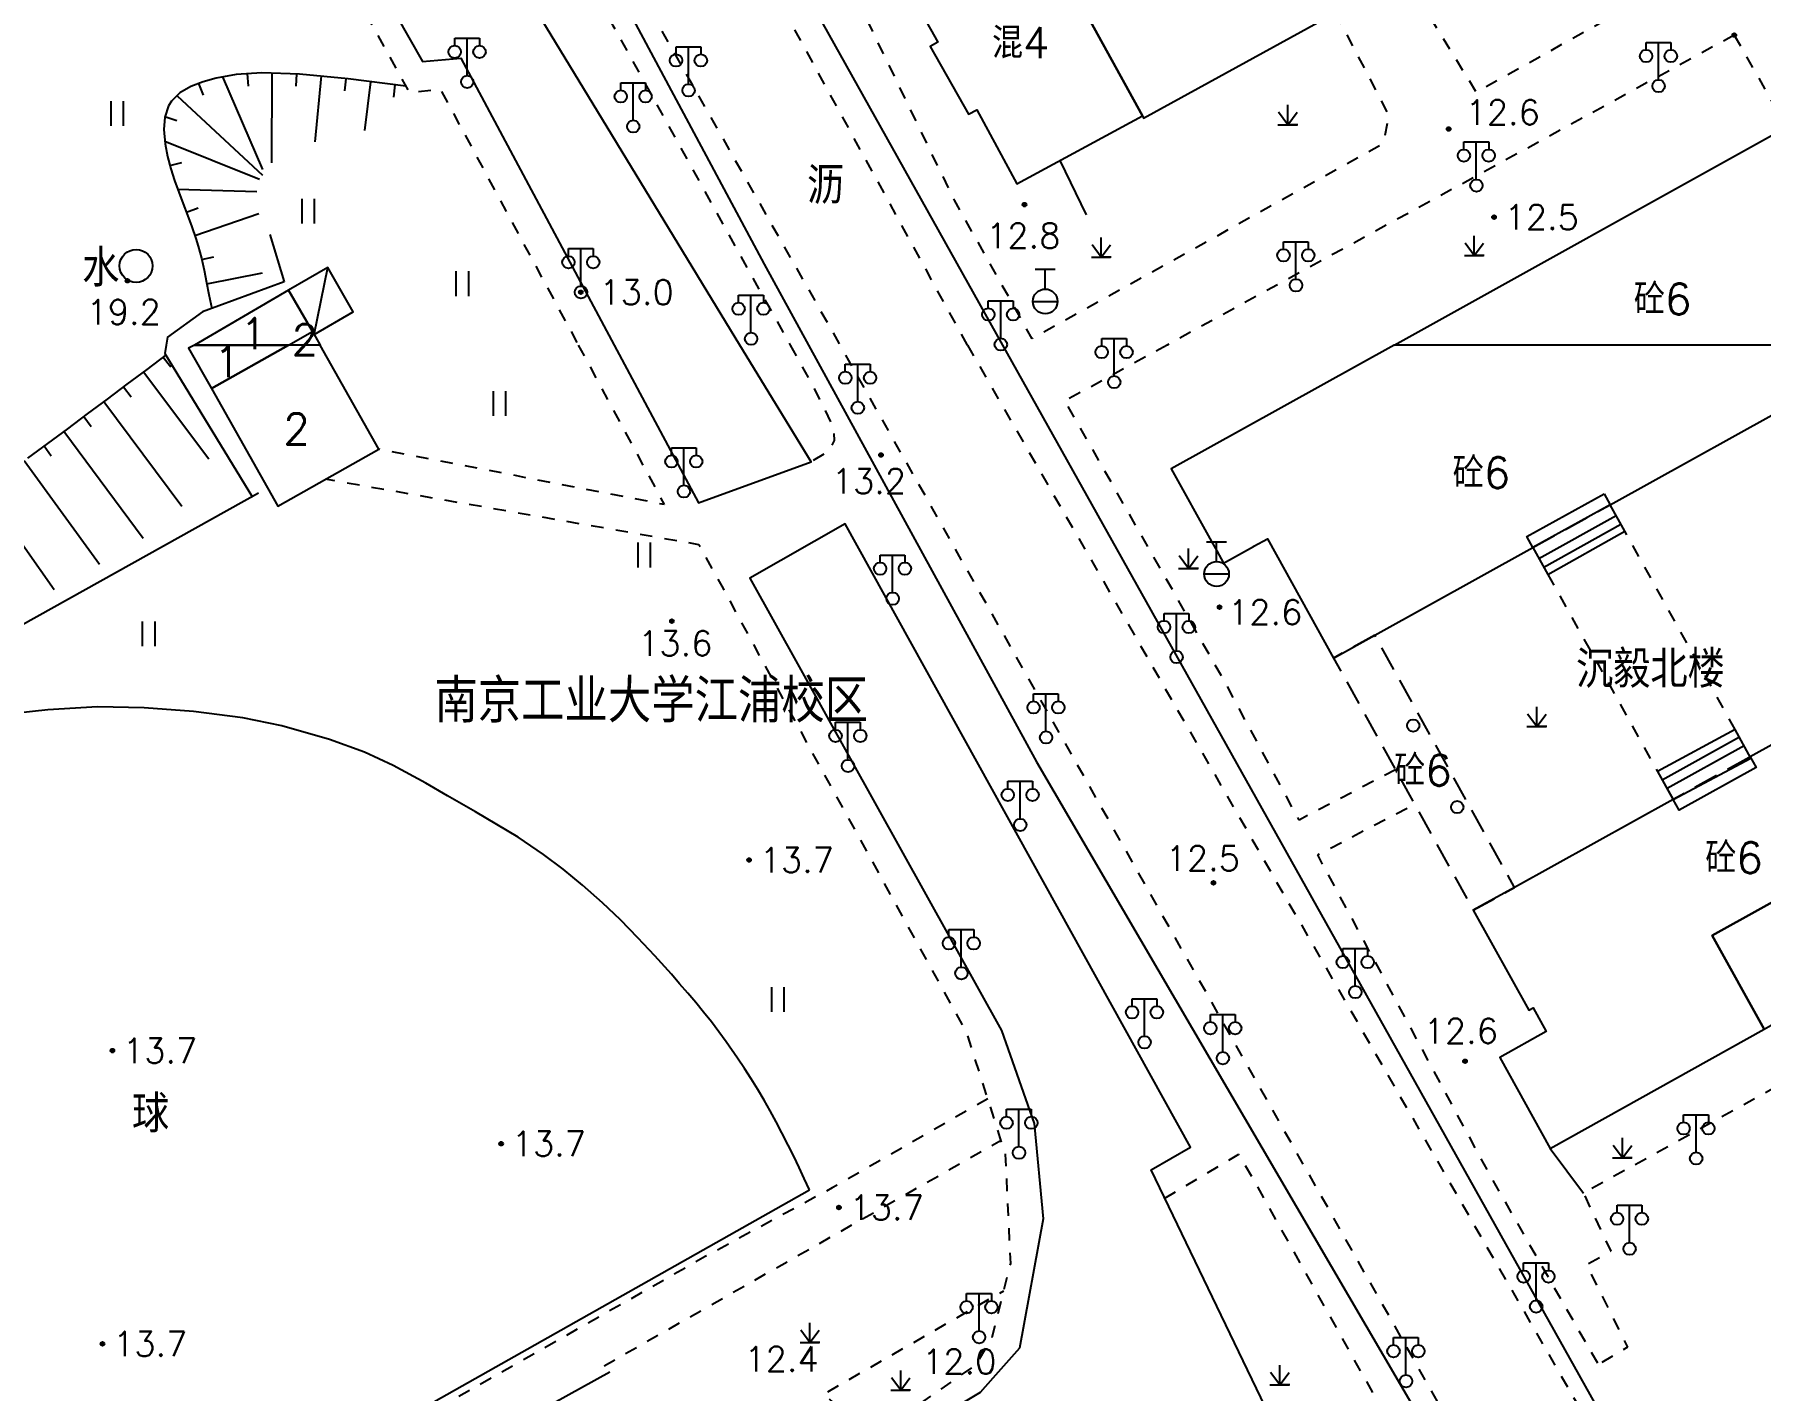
# Model space of a CAD drawing. Extents: x 115374 to 116875, y 149866 to 152432.
# Drawn here: x 116151 to 116290.3, y 150415.6 to 150525.1 of the extents above; entities that cross this region are included whole.
import ezdxf
from ezdxf.enums import TextEntityAlignment as Align

# ---------------------------------------------------------------- set-up
doc = ezdxf.new("R2010")
doc.units = 0
doc.header["$MEASUREMENT"] = 0
doc.header["$PDMODE"] = 32
doc.header["$PDSIZE"] = 0.3
doc.linetypes.add('X5', pattern=[3, 2, -1])
doc.linetypes.add('X6', pattern=[2, 1, -1])
doc.layers.get('0').update_dxf_attribs({"linetype": 'CONTINUOUS'})
for name, color, linetype in [('BOUND', 7, 'CONTINUOUS'), ('DLDW', 14, 'CONTINUOUS'), ('DLSS', 5, 'CONTINUOUS'), ('DMTZ', 5, 'CONTINUOUS'), ('GCD', 1, 'CONTINUOUS'), ('GXYZ', 2, 'CONTINUOUS'), ('JMD', 6, 'CONTINUOUS'), ('YZH', 2, 'CONTINUOUS'), ('ZBTZ', 5, 'CONTINUOUS')]:
    doc.layers.add(name, color=color, linetype=linetype)
doc.styles.add('HZ', font='rs.shx', dxfattribs={"bigfont": 'hztxt.shx'})
doc.linetypes.add('X19', pattern='A,4.5,[145,symbolx.shx,S=1,R=0,X=0,Y=1],4.5,-0.5,[146,symbolx.shx,S=1,R=0,X=0,Y=0],-0.5', length=10)
doc.linetypes.add('X35', pattern='A,2,[4,symbolt.shx,S=1,R=0,X=0,Y=0],2,[28,symbolt.shx,S=1,R=0,X=0,Y=0],1e-11', length=4)
doc.linetypes.add('X4', pattern='A,0,-1e-09,[149,symbolx.shx,S=0.15,R=0,X=0,Y=0],-1.6', length=1.6)
doc.linetypes.add('X49', pattern='A,0,[5,symbolt.shx,S=1,R=0,X=0,Y=0],-10', length=10)

# ---------------------------------------------------------------- blocks, each defined once
blk = doc.blocks.new('GC121')
for p, q in [((-0.5, -0.64), (-0.5, 1.36)), ((-0.5, -0.64), (-0.5, 0.86)), ((0.5, -0.64), (0.5, 1.36))]:
    blk.add_line(p, q)
blk = doc.blocks.new('GC097')
for p, q in [((-1, 2.92), (-1, 3.52)), ((-1, 3.52), (1, 3.52)), ((0, 0.52), (0, 3.52)), ((1, 3.52), (1, 2.92))]:
    blk.add_line(p, q)
for centre in [(-1, 2.42), (1, 2.42), (0.01, 0)]:
    blk.add_circle(centre, 0.5)
blk = doc.blocks.new('GC124')
for p, q in [((0, -0.8), (-0.75, 0.2)), ((0, -0.8), (0, 0.8)), ((0, -0.8), (0.75, 0.2)), ((-0.8, -0.8), (0.75, -0.8)), ((0.8, -0.8), (0, -0.8))]:
    blk.add_line(p, q)
blk = doc.blocks.new('GC133')
for p, q in [((-0.81, 2.59), (0.79, 2.59)), ((-0.01, 0.99), (-0.01, 2.59)), ((-1.01, -0.01), (0.99, -0.01))]:
    blk.add_line(p, q)
blk.add_circle((-0.01, -0.01), 1)
blk = doc.blocks.new('GC276')
at = {"linetype": 'Continuous'}
blk.add_circle((0, 0), 0.5, dxfattribs=at)

msp = doc.modelspace()

# ---------------------------------------------------------------- linework, layer by layer
at = {"layer": 'BOUND', "linetype": 'Continuous', "flags": 128}
for points in [[(116271.89, 150483.66), (116273.09, 150481.5), (116279.3, 150484.99), (116278.12, 150487.12)], [(116281.95, 150465.59), (116283.21, 150463.33), (116289.48, 150466.68), (116288.21, 150468.97)]]:
    msp.add_lwpolyline(points, close=True, dxfattribs=at)
at = {"layer": 'DLDW', "linetype": 'Continuous'}
msp.add_circle((116159.17, 150506.38), 1.33, dxfattribs=at)
at = {"layer": 'DLSS', "linetype": 'X6', "flags": 128}
for points in [[(116226.25, 150500), (116212.59, 150524.96), (116196.29, 150556.44), (116180.33, 150585.12), (116180.49, 150586.15), (116180.94, 150586.9), (116182.58, 150587.92), (116233.09, 150616.14), (116237.36, 150618.52), (116241.42, 150620.43), (116246.16, 150622.31), (116252.39, 150624.73), (116261.9, 150628.26), (116263.96, 150628.29), (116266.41, 150624.42), (116280.7, 150585.19), (116299.38, 150541.67), (116299.27, 150539.99), (116298.18, 150538.59), (116297.67, 150537.53), (116290.83, 150533.42)], [(116004.62, 150500), (116005.15, 150500.85), (116005.93, 150502.1), (116006.51, 150502.91), (116007.13, 150503.69), (116008.49, 150505.17), (116009.94, 150506.57), (116011.2, 150507.67), (116012.75, 150508.95), (116014.33, 150510.19), (116015.93, 150511.39), (116017.54, 150512.57), (116019.16, 150513.73), (116020.68, 150514.81), (116022.32, 150515.97), (116023.95, 150517.12), (116025.6, 150518.26), (116027.26, 150519.38), (116028.83, 150520.41), (116030.52, 150521.48), (116032.23, 150522.52), (116033.95, 150523.54), (116035.68, 150524.54), (116038.29, 150526.02), (116040.92, 150527.47), (116043.41, 150528.83), (116046.06, 150530.24), (116048.72, 150531.64), (116051.38, 150533.01), (116054.06, 150534.37), (116056.75, 150535.7), (116059.45, 150537), (116062.4, 150538.35), (116065.15, 150539.55), (116067.91, 150540.73), (116070.68, 150541.88), (116073.46, 150543.01), (116076.25, 150544.12), (116079.38, 150545.35), (116082.18, 150546.44), (116084.98, 150547.51), (116087.78, 150548.59), (116090.58, 150549.66), (116093.38, 150550.73), (116095.68, 150551.62), (116098.47, 150552.71), (116101.26, 150553.81), (116104.05, 150554.91), (116106.84, 150556.01), (116109.63, 150557.11), (116112.43, 150558.21), (116115.22, 150559.3), (116117.78, 150560.29), (116120.58, 150561.36), (116123.39, 150562.43), (116126.19, 150563.49), (116129, 150564.55), (116131.8, 150565.61), (116134.61, 150566.68), (116137.41, 150567.75), (116140.21, 150568.84), (116143.03, 150569.95), (116145.83, 150571.05), (116148.62, 150572.12), (116151.44, 150573.16), (116154.28, 150574.13), (116157.9, 150575.21), (116161.82, 150576.09), (116164.79, 150576.53), (116167.14, 150576.69), (116168.13, 150576.7), (116170.13, 150576.57), (116171.16, 150576.41), (116173.96, 150575.4), (116178.81, 150565.43), (116215.98, 150500)], [(116033.19, 150509.14), (116027.79, 150515.95), (116029.93, 150517.31), (116031.64, 150518.36), (116033.35, 150519.4), (116035.07, 150520.43), (116036.79, 150521.46), (116038.8, 150522.66), (116040.52, 150523.69), (116042.23, 150524.72), (116043.96, 150525.74), (116045.68, 150526.75), (116048.28, 150528.24), (116050.91, 150529.68), (116053.48, 150531), (116056.18, 150532.3), (116058.9, 150533.55), (116061.65, 150534.77), (116064.41, 150535.95), (116067.24, 150537.14), (116070.02, 150538.27), (116072.81, 150539.39), (116075.6, 150540.49), (116078.39, 150541.58), (116081.53, 150542.79), (116084.33, 150543.86), (116087.14, 150544.92), (116089.95, 150545.98), (116092.75, 150547.04), (116096.15, 150548.34), (116098.96, 150549.41), (116101.75, 150550.49), (116104.55, 150551.57), (116107.35, 150552.66), (116110.14, 150553.75), (116112.93, 150554.85), (116116.24, 150556.17), (116119.03, 150557.29), (116121.81, 150558.41), (116124.6, 150559.54), (116127.38, 150560.66), (116130.17, 150561.78), (116132.95, 150562.89), (116135.74, 150563.99), (116138.54, 150565.07), (116141.2, 150566.06), (116144.01, 150567.07), (116146.84, 150568.05), (116149.67, 150569.02), (116152.5, 150569.99), (116155.34, 150570.99), (116157.68, 150571.85), (116160.53, 150572.9), (116162.45, 150573.48), (116164.34, 150573.85), (116166.91, 150574), (116167.94, 150574.03), (116168.95, 150573.99), (116170.01, 150573.74), (116170.88, 150573.27), (116171.66, 150572.61), (116172.08, 150572.16), (116175.58, 150565.49), (116197.65, 150525.78), (116211.94, 150500)], [(116261.49, 150529.85), (116267.31, 150520.42), (116282.45, 150528.83), (116276.89, 150538.31)], [(116255.95, 150526.81), (116260.27, 150518.51), (116259.8, 150516.24), (116231.48, 150500.51), (116225.21, 150511.68), (116214.26, 150534.3), (116221.09, 150537.83)], [(116288.14, 150525.01), (116242.37, 150500)], [(116288.14, 150525.01), (116292.34, 150517.58)], [(116194.85, 150500), (116201.79, 150487.13), (116178.77, 150491.6)], [(116211.94, 150500), (116213.89, 150496.49), (116215.44, 150493.37), (116215.51, 150492.29), (116215.05, 150491.45), (116213.64, 150490.57)]]:
    msp.add_lwpolyline(points, dxfattribs=at)
msp.add_lwpolyline([(116167.26, 150574.01), (116171.01, 150565.44, 0.408502), (116164.7, 150539.8, 0.271602), (116174.91, 150531.77), (116181.22, 150520.37), (116183.71, 150520.66), (116194.85, 150500)], format="xyb", dxfattribs=at)
for points, elevation in [([(116263.54, 150278.27), (116258.09, 150274.14), (116258.09, 150271.7), (116259.52, 150270.27), (116317.78, 150306.56), (116319.93, 150308.43), (116320.65, 150311.29), (116320.7, 150313.06), (116320.23, 150315.67), (116215.98, 150500)], 12.56), ([(116226.25, 150500), (116344.72, 150294.33), (116384.44, 150225.75), (116386.7, 150220.39), (116389.2, 150215.89), (116393.83, 150212.37), (116395.29, 150211.5), (116398.87, 150208.35), (116401.2, 150207), (116402.92, 150205.89), (116404.63, 150205.41), (116408.18, 150203.75), (116410.22, 150203.04), (116415.96, 150201.22), (116427.94, 150198.99), (116431.5, 150198.93), (116433.24, 150199.91), (116434.62, 150201.58), (116436.41, 150205.04), (116500, 150335.22)], 16.41), ([(116242.37, 150500), (116234.13, 150495.49)], 13.01), ([(116260.8, 150465.73), (116253.02, 150461.67), (116247.1, 150472.69), (116234.13, 150495.49)], 12.72), ([(116219.19, 150412.36), (116226.94, 150417.7), (116228.26, 150419.96), (116229.75, 150425.9), (116229.33, 150434.71), (116226.2, 150444.52), (116213.41, 150467.74), (116206.56, 150480.35), (116204.59, 150483.89), (116174.45, 150489.17)], 12.56), ([(116288.21, 150468.97), (116279.3, 150484.99)], 12.02), ([(116273.09, 150481.5), (116281.95, 150465.59)], 12.14), ([(116277.12, 150417.84), (116268.38, 150433.1), (116254.52, 150458.87), (116262.34, 150462.95)], 12.72), ([(116294.24, 150443.98), (116294.98, 150442.07), (116275.97, 150431.56), (116278.17, 150426.88), (116276.22, 150425.77), (116279.52, 150419.15), (116277.38, 150417.85)], 12.02), ([(116227.9, 150439.19), (116215.35, 150431.99), (116205.1, 150426.45), (116168.76, 150405.81), (116152.03, 150397.36), (116147.6, 150404.58), (116145.3, 150403.09)], 13.66), ([(116196.93, 150417.64), (116228.97, 150435.84)], 12.6), ([(116242.19, 150431.16), (116248.17, 150434.72), (116261.03, 150411.75)], 12.56), ([(116219.19, 150412.36), (116217.78, 150412.54), (116214.66, 150415.36), (116229.19, 150423.7)], 12.56)]:
    msp.add_lwpolyline(points, dxfattribs=dict(at, elevation=elevation))
at = {"layer": 'DMTZ', "linetype": 'Continuous'}
for p, q in [((116161.36, 150499.03), (116161.96, 150498.23)), ((116158.16, 150496.63), (116158.76, 150495.83)), ((116159.76, 150497.83), (116165.03, 150490.81)), ((116156.56, 150495.44), (116162.85, 150487)), ((116154.96, 150494.24), (116155.55, 150493.44)), ((116153.35, 150493.05), (116159.74, 150484.42)), ((116151.74, 150491.86), (116152.33, 150491.05)), ((116150.13, 150490.68), (116156.21, 150482.33)), ((116146.88, 150488.35), (116152.55, 150480.27))]:
    msp.add_line(p, q, dxfattribs=at)
at = {"layer": 'DMTZ', "linetype": 'X35', "flags": 128}
msp.add_lwpolyline([(116207.9, 150500), (116181.57, 150543.24), (116179.54, 150546.67, -0.152977), (116175.85, 150546.04, -0.62231), (116175.85, 150553.06), (116177.87, 150553.99), (116176.87, 150556.15), (116173.29, 150563.19, 0.197862), (116165.7, 150553.46, 0.211421), (116167.26, 150541.64, 0.260272), (116175.99, 150533.95), (116182.29, 150522.88), (116185.38, 150523.14), (116197.74, 150500)], format="xyb", dxfattribs=at)
at = {"layer": 'DMTZ', "linetype": 'Continuous', "flags": 128}
for points in [[(116180.93, 150520.89), (116176.29, 150521.47), (116172.35, 150521.86), (116169.33, 150521.96), (116167.25, 150521.82), (116165.63, 150521.53), (116164.57, 150521.24), (116163.58, 150520.85), (116162.71, 150520.34), (116162.03, 150519.69), (116161.79, 150519.31), (116161.49, 150518.4), (116161.42, 150517.38), (116161.52, 150516.23), (116161.71, 150515.21), (116161.97, 150514.23), (116162.28, 150513.27), (116162.62, 150512.33), (116162.97, 150511.4), (116163.32, 150510.48), (116163.67, 150509.55), (116163.99, 150508.61), (116164.19, 150507.98), (116164.44, 150507.02), (116164.66, 150506.04), (116164.85, 150505.06), (116165.05, 150504.07), (116165.28, 150502.96)], [(116166.14, 150521.63), (116169.36, 150514.17)], [(116168.12, 150521.9), (116168.21, 150520.9)], [(116170.12, 150521.93), (116170.11, 150514.71)], [(116172.11, 150521.88), (116172.05, 150520.88)], [(116174.11, 150521.71), (116173.6, 150516.39)], [(116164.21, 150521.1), (116164.58, 150520.17)], [(116176.1, 150521.49), (116175.98, 150520.5)], [(116178.08, 150521.25), (116177.59, 150517.31)], [(116180.06, 150520.99), (116179.94, 150520)], [(116162.49, 150520.12), (116169.36, 150513.72)], [(116161.5, 150518.43), (116162.46, 150518.13)], [(116161.5, 150516.44), (116169.14, 150513.39)], [(116161.9, 150514.48), (116162.87, 150514.74)], [(116162.52, 150512.58), (116168.92, 150512.39)], [(116163.23, 150510.71), (116164.17, 150511.07)], [(116163.92, 150508.83), (116169.08, 150510.61)], [(116164.46, 150506.91), (116165.44, 150507.13)], [(116164.88, 150504.95), (116169.38, 150505.84)]]:
    msp.add_lwpolyline(points, dxfattribs=at)
at = {"layer": 'DMTZ', "linetype": 'X35', "flags": 128}
for points in [[(116233.72, 150514.9), (116235.83, 150510.5)], [(116169.95, 150508.92), (116171.12, 150505.09)], [(116171.12, 150505.09), (116164.54, 150502.69), (116161.7, 150500.64), (116161.59, 150500)], [(116263.75, 150403), (116259.24, 150407.96), (116250.28, 150414.35), (116241.09, 150433.44), (116244.26, 150435.29), (116216.4, 150485.57), (116208.7, 150481.18), (116229, 150444.7), (116231.63, 150437.19), (116232.37, 150429.51), (116230.45, 150419.07), (116228.31, 150416.65), (116227.29, 150415.48), (116218.93, 150410.45), (116212.67, 150405.81), (116212.1, 150405.26)]]:
    msp.add_lwpolyline(points, dxfattribs=at)
for points, elevation in [([(116161.59, 150500), (116161.48, 150499.31), (116168.56, 150487.74)], 18.68), ([(116197.74, 150500), (116204.55, 150487.26), (116213.64, 150490.57), (116207.9, 150500)], 12.25), ([(116169.05, 150488.05), (116146.03, 150475.21)], 14.99), ([(116133.16, 150368.72), (116131.78, 150371.83), (116141.77, 150378.27), (116138.23, 150384.44), (116197.41, 150417.16)], 19.42)]:
    msp.add_lwpolyline(points, dxfattribs=dict(at, elevation=elevation))
at = {"layer": 'DMTZ', "linetype": 'Continuous', "elevation": 18.9, "flags": 128}
msp.add_lwpolyline([(116161.63, 150499.23), (116160.03, 150498.04), (116158.43, 150496.84), (116156.83, 150495.64), (116155.23, 150494.45), (116153.63, 150493.25), (116152.02, 150492.06), (116150.41, 150490.88)], dxfattribs=at)
at = {"layer": 'GCD', "linetype": 'Continuous'}
for p in [(116288.14, 150525.01, 12.8), (116265.09, 150517.43, 12.6), (116230.86, 150511.33, 12.8), (116268.75, 150510.32, 12.5), (116158.47, 150505.19, 19.2), (116195.06, 150504.26, 13.04), (116219.28, 150491.13, 13.2), (116246.6, 150478.85, 12.6), (116202.41, 150477.72, 13.6), (116208.64, 150458.45, 13.7), (116246.11, 150456.61, 12.5), (116157.26, 150443.07, 13.7), (116266.41, 150442.21, 12.6), (116188.63, 150435.56, 13.7), (116215.89, 150430.41, 13.7), (116156.46, 150419.41, 13.7)]:
    msp.add_point(p, dxfattribs=at)
at = {"layer": 'JMD', "linetype": 'Continuous'}
msp.add_line((116173.54, 150500.86), (116174.63, 150506.25), dxfattribs=at)
at = {"layer": 'JMD', "linetype": 'Continuous', "flags": 128}
for points in [[(116272.96, 150545.89), (116266.87, 150556.63), (116266.39, 150556.37), (116238.35, 150540.96), (116231.09, 150536.97), (116230.42, 150536.6), (116230.77, 150535.96), (116240.37, 150518.49), (116240.47, 150518.3), (116276.89, 150538.31), (116272.78, 150545.79)], [(116240.37, 150518.49), (116230.77, 150535.96), (116220.76, 150530.52), (116220.76, 150529.97), (116221.15, 150529.28), (116221.76, 150528.36), (116221.75, 150528.22), (116223.88, 150524.45), (116223.24, 150524.1), (116226.35, 150518.63), (116227.02, 150518.99), (116230.23, 150513.02)], [(116301.35, 150500), (116260.7, 150500), (116292.34, 150517.58), (116301.93, 150500.32)], [(116171.47, 150504.42), (116173.41, 150501.09), (116173.54, 150500.86), (116176.7, 150502.69), (116174.63, 150506.25)], [(116171.47, 150504.42), (116163.87, 150500), (116171.47, 150500), (116173.41, 150501.09)], [(116173.41, 150501.09), (116174.03, 150500), (116171.47, 150500)], [(116171.47, 150500), (116163.87, 150500), (116163.41, 150499.74), (116165.26, 150496.49)], [(116174.03, 150500), (116171.47, 150500), (116165.26, 150496.49), (116170.62, 150487), (116178.77, 150491.6)], [(116277.63, 150487.99), (116278.12, 150487.12), (116294.6, 150496.26), (116298.34, 150498.33), (116301.35, 150500), (116260.7, 150500), (116242.7, 150490.02), (116245.96, 150484.14), (116246.37, 150483.39), (116246.92, 150482.4), (116249.34, 150483.74), (116249.34, 150483.76), (116249.37, 150483.76), (116250.46, 150484.37), (116255.8, 150474.74), (116259.13, 150476.59), (116271.89, 150483.66), (116271.4, 150484.54)], [(116286.35, 150452.35), (116297.65, 150458.63), (116301.85, 150451.12), (116312.76, 150457.21), (116319.16, 150460.78), (116319.01, 150461.06), (116309.63, 150477.98), (116305.82, 150475.87), (116289.43, 150466.78), (116289.91, 150465.91), (116283.69, 150462.46), (116283.21, 150463.33), (116270.41, 150456.24), (116267.08, 150454.39), (116271.55, 150446.33), (116271.9, 150446.52), (116272.97, 150444.6), (116269.22, 150442.52), (116273.29, 150435.18), (116290.55, 150444.81)], [(116297.65, 150458.63), (116286.35, 150452.35), (116290.55, 150444.81), (116293.01, 150446.19), (116291.45, 150448.98), (116297.64, 150452.44), (116299.2, 150449.64), (116299.32, 150449.71), (116301.85, 150451.12)]]:
    msp.add_lwpolyline(points, close=True, dxfattribs=at)
at = {"layer": 'JMD', "linetype": 'X5', "flags": 128}
msp.add_lwpolyline([(116259.13, 150476.59), (116255.8, 150474.74), (116267.08, 150454.39), (116270.41, 150456.24)], close=True, dxfattribs=at)
at = {"layer": 'YZH', "linetype": 'X5'}
for p, q in [((116271.89, 150483.66), (116278.12, 150487.12)), ((116289.33, 150466.72), (116283.21, 150463.33))]:
    msp.add_line(p, q, dxfattribs=at)
at = {"layer": 'YZH'}
for p, q in [((116272.37, 150482.79, 37.11), (116278.6, 150486.24, 37.11)), ((116272.76, 150482.09, 37.11), (116278.99, 150485.54, 37.11)), ((116288.55, 150468.35, 37.11), (116282.33, 150464.9, 37.11)), ((116288.94, 150467.65, 37.11), (116282.72, 150464.21, 37.11))]:
    msp.add_line(p, q, dxfattribs=at)
at = {"layer": 'YZH', "linetype": 'Continuous', "flags": 128}
for points, elevation in [([(116279.3, 150484.99), (116278.12, 150487.12)], 12.02), ([(116271.89, 150483.66), (116273.09, 150481.5)], 12.14), ([(116289.48, 150466.68), (116288.21, 150468.97)], 12.02), ([(116281.95, 150465.59), (116283.19, 150463.37)], 12.14)]:
    msp.add_lwpolyline(points, dxfattribs=dict(at, elevation=elevation))
at = {"layer": 'YZH', "linetype": 'X19', "flags": 128}
for points, elevation in [([(116213.52, 150431.84), (116213.09, 150432.74), (116212.67, 150433.65), (116212.24, 150434.55), (116211.79, 150435.45), (116211.29, 150436.44), (116210.82, 150437.33), (116210.33, 150438.2), (116209.84, 150439.07), (116209.33, 150439.93), (116208.8, 150440.79), (116208.26, 150441.63), (116207.71, 150442.47), (116206.79, 150443.79), (116206.2, 150444.59), (116205.59, 150445.39), (116204.96, 150446.17), (116204.33, 150446.94), (116203.69, 150447.71), (116203.03, 150448.47), (116202.38, 150449.23), (116201.04, 150450.72), (116199.67, 150452.18), (116198.27, 150453.61), (116196.82, 150455), (116195.2, 150456.43), (116193.64, 150457.7), (116192.04, 150458.9), (116189.99, 150460.28), (116188.29, 150461.32), (116186.56, 150462.33), (116184.29, 150463.64), (116182.56, 150464.65), (116179.92, 150466.08), (116177.61, 150467.15), (116174.79, 150468.17), (116170.93, 150469.27), (116167.77, 150469.92), (116163.8, 150470.43), (116159.81, 150470.73), (116156.06, 150470.81), (116152.06, 150470.58), (116148.07, 150470.15), (116144.12, 150469.52), (116141.12, 150468.86), (116138.26, 150467.97), (116135.45, 150466.92), (116132.68, 150465.75), (116130.16, 150464.56), (116127.48, 150463.21), (116124.98, 150461.94), (116122.3, 150460.59), (116119.61, 150459.26), (116117.81, 150458.36)], 14.45), ([(116117.27, 150459.33), (116147.31, 150405.19), (116149.75, 150402.7), (116151.57, 150401.57), (116153.36, 150401.07), (116156.1, 150400.88), (116158.54, 150401.33), (116164.23, 150404.14), (116171.91, 150408.37), (116213.52, 150431.84)], 14.55)]:
    msp.add_lwpolyline(points, dxfattribs=dict(at, elevation=elevation))
at = {"layer": 'ZBTZ', "linetype": 'X49', "flags": 128}
for points in [[(116006.44, 150500), (116006.81, 150500.75), (116014.74, 150508.67), (116039.48, 150525.46), (116070.98, 150540.4), (116099.79, 150551.68), (116131.5, 150564.84), (116156.02, 150573.1), (116169.49, 150574.96), (116174.9, 150571.79), (116209.85, 150506.52), (116213.42, 150500)], [(116213.18, 150528.44), (116229.09, 150500)]]:
    msp.add_lwpolyline(points, dxfattribs=at)
for points, elevation in [([(116213.42, 150500), (116231.82, 150466.37), (116263.99, 150411.31), (116289.66, 150363.88), (116319.38, 150313.55), (116317.26, 150307.53), (116274.64, 150280.56), (116259.87, 150272.64)], 13.46), ([(116229.09, 150500), (116276.85, 150414.65), (116326.37, 150328.85)], 12.02)]:
    msp.add_lwpolyline(points, dxfattribs=dict(at, elevation=elevation))
at = {"layer": 'ZBTZ', "linetype": 'X4', "flags": 128}
msp.add_lwpolyline([(116273.29, 150435.18), (116275.97, 150431.56)], dxfattribs=at)

# ---------------------------------------------------------------- block references
at = {"layer": 'DLDW', "linetype": 'Continuous'}
for p in [(116185.88, 150521.24, 13.23), (116282.02, 150520.9, 21.51), (116199.28, 150517.64, 13.15), (116267.32, 150512.87, 21.51), (116195.06, 150504.26, 13.04), (116252.76, 150504.82, 21.51), (116208.79, 150500.51, 12.92), (116238.09, 150497.01, 12.39), (116217.4, 150494.94, 13.01), (116203.37, 150488.19, 12.25), (116220.21, 150479.54, 12.19), (116243.12, 150474.83, 12.39), (116232.59, 150468.34, 12.4), (116216.61, 150466.04, 12.54), (116230.51, 150461.28, 12.45), (116225.76, 150449.31, 12.41), (116257.55, 150447.79, 12.14), (116240.54, 150443.74, 11.18), (116246.86, 150442.46, 12.14), (116230.41, 150434.83, 11.68), (116285.05, 150434.37, 12.23), (116279.68, 150427.08, 12.23), (116272.14, 150422.42, 12.43), (116227.19, 150419.95, 12.25), (116261.64, 150416.4, 12.37)]:
    msp.add_blockref('GC097', p, dxfattribs=at)
at = {"layer": 'DLDW'}
for p in [(116203.74, 150520.55), (116228.94, 150500.05)]:
    msp.add_blockref('GC097', p, dxfattribs=at)
at = {"layer": 'GXYZ', "linetype": 'Continuous'}
for p in [(116232.54, 150503.53), (116246.37, 150481.54)]:
    msp.add_blockref('GC133', p, dxfattribs=at)
at = {"layer": 'YZH', "linetype": 'Continuous'}
for p in [(116262.23, 150469.3, 30.05), (116265.78, 150462.72, 30.05)]:
    msp.add_blockref('GC276', p, dxfattribs=at)
at = {"layer": 'ZBTZ', "linetype": 'Continuous'}
for name, p in [('GC121', (116157.65, 150518.33)), ('GC124', (116252.11, 150518.58)), ('GC121', (116173.07, 150510.45)), ('GC124', (116237.06, 150507.89)), ('GC124', (116267.16, 150508.02)), ('GC121', (116185.51, 150504.59)), ('GC121', (116188.51, 150494.93)), ('GC121', (116200.18, 150482.7)), ('GC124', (116244.09, 150482.78)), ('GC121', (116160.2, 150476.34)), ('GC124', (116272.2, 150470.01)), ('GC121', (116210.97, 150446.83)), ('GC124', (116279.11, 150435.22)), ('GC124', (116213.55, 150420.31)), ('GC124', (116220.87, 150416.46)), ('GC124', (116251.46, 150416.9))]:
    msp.add_blockref(name, p, dxfattribs=at)

# ---------------------------------------------------------------- texts
at = {"layer": 'DLDW', "linetype": 'Continuous', "style": 'HZ'}
for s, p in [('水', (116156.32, 150506.37)), ('球', (116160.34, 150438.12))]:
    msp.add_text(s, height=3, dxfattribs=at).set_placement(p, align=Align.MIDDLE)
at = {"layer": 'DLSS', "linetype": 'X6', "style": 'HZ'}
msp.add_text('沥', height=3, dxfattribs=at).set_placement((116214.81, 150512.99), align=Align.MIDDLE)
at = {"layer": 'GCD', "linetype": 'Continuous', "style": 'HZ'}
for s, p in [('12.6', (116269.45, 150518.78, 12.6)), ('12.5', (116272.6, 150510.32, 12.5)), ('12.8', (116230.76, 150508.83, 12.8)), ('13.2', (116218.31, 150489.02, 13.2)), ('12.6', (116250.28, 150478.44, 12.6)), ('13.6', (116202.68, 150475.93, 13.6)), ('13.7', (116212.49, 150458.45, 13.7)), ('12.5', (116245.25, 150458.59, 12.5)), ('12.6', (116266.07, 150444.65, 12.6)), ('13.7', (116161.11, 150443.07, 13.7)), ('13.7', (116192.48, 150435.56, 13.7)), ('13.7', (116219.74, 150430.41, 13.7)), ('13.7', (116160.31, 150419.41, 13.7)), ('12.4', (116211.26, 150418.19, 12.4))]:
    msp.add_text(s, height=2, dxfattribs=at).set_placement(p, align=Align.MIDDLE)
for s, p in [('13.0', (116196.56, 150503.26, 13.04)), ('19.2', (116155.17, 150501.67, 19.2)), ('12.0', (116222.59, 150416.98, 12.04))]:
    msp.add_text(s, height=2, dxfattribs=at).set_placement(p)
at = {"layer": 'JMD', "linetype": 'Continuous', "style": 'HZ'}
for s, height, p in [('混4', 2.5, (116230.56, 150524.49)), ('砼6', 2.5, (116282.36, 150503.84)), ('1', 2.5, (116168.64, 150500.92)), ('2', 2.5, (116172.79, 150500.43)), ('1', 2.5, (116166.53, 150498.67)), ('2', 2.5, (116172.12, 150493.23)), ('砼6', 2.5, (116267.74, 150489.83)), ('沉毅北楼', 3, (116281.37, 150474.02)), ('南京工业大学江浦校区', 3.5, (116200.74, 150471.49)), ('砼6', 2.5, (116263.01, 150465.82)), ('砼6', 2.5, (116288.12, 150458.76))]:
    msp.add_text(s, height=height, dxfattribs=at).set_placement(p, align=Align.MIDDLE)

doc.saveas('drawing.dxf')
